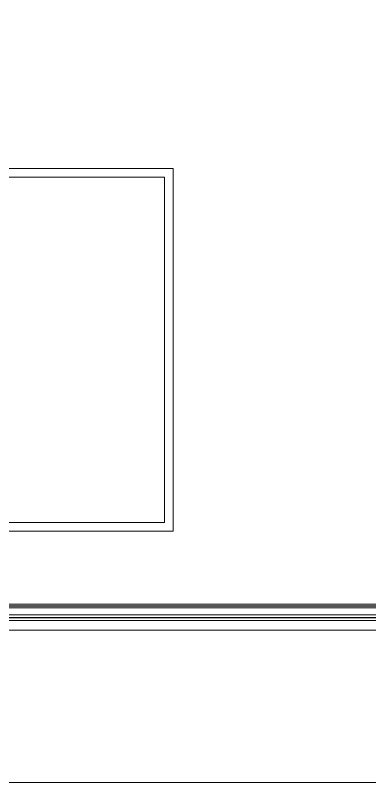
# Model space of a CAD drawing. Extents: x -1299 to 23780, y -3010 to 8106.
# Drawn here: x 13117.9 to 13200, y 284.7 to 462.5 of the extents above; entities that cross this region are included whole.
import ezdxf

# ---------------------------------------------------------------- set-up
doc = ezdxf.new("R2010")
doc.units = 0
doc.header["$LTSCALE"] = 25
doc.header["$MEASUREMENT"] = 0
doc.layers.get('0').update_dxf_attribs({"color": 9, "lineweight": 9})
for name, color, linetype, lineweight in [('01', 9, 'Continuous', 9), ('06D', 9, 'Continuous', 9), ('10', 9, 'Continuous', 9), ('14', 9, 'Continuous', 9), ('15', 9, 'Continuous', 9)]:
    doc.layers.add(name, color=color, linetype=linetype, lineweight=lineweight)

# ---------------------------------------------------------------- blocks, each defined once
blk = doc.blocks.new('*U489')
at = {"layer": '15'}
for p, q in [((1.47, -18.95), (65.17, -18.95)), ((1.47, -19.35), (65.17, -19.35)), ((1.47, -19.42), (65.17, -19.42)), ((1.47, -19.82), (65.17, -19.82)), ((1.47, -21.42), (65.17, -21.42)), ((1.47, -22.02), (65.17, -22.02)), ((1.47, -22.1), (65.17, -22.1)), ((1.47, -22.7), (65.17, -22.7))]:
    blk.add_line(p, q, dxfattribs=at)
blk = doc.blocks.new('*U478')
at = {"layer": '15'}
for p, q in [((-1.47, -18.95), (-170.3, -18.95)), ((-1.47, -19.35), (-170.3, -19.35)), ((-1.47, -19.42), (-170.3, -19.42)), ((-1.47, -19.82), (-170.3, -19.82)), ((-1.47, -21.42), (-170.3, -21.42)), ((-1.47, -22.02), (-170.3, -22.02)), ((-1.47, -22.1), (-170.3, -22.1)), ((-1.47, -22.7), (-170.3, -22.7))]:
    blk.add_line(p, q, dxfattribs=at)
blk = doc.blocks.new('p-kolon_80x80')
blk.add_lwpolyline([(-40, -40), (40, -40), (40, 40), (-40, 40)], close=True)
blk = doc.blocks.new('p-2. kat planı')
at = {"layer": '06D'}
for points in [[(15478.82, 284.7), (13012.2, 284.7), (13012.2, 1124.03)], [(13047.5, 1124.03), (13047.5, 320), (15478.82, 320)]]:
    blk.add_lwpolyline(points, dxfattribs=at)
at = {"layer": '14'}
blk.add_lwpolyline([(13070.5, 427), (13154.5, 427), (13154.5, 343), (13070.5, 343)], close=True, dxfattribs=at)
at = {"layer": '01'}
blk.add_blockref('p-kolon_80x80', (13112.5, 385), dxfattribs=at)
at = {"layer": '10'}
for name, p in [('*U489', (13112.5, 345)), ('*U478', (13345.83, 345))]:
    blk.add_blockref(name, p, dxfattribs=at)

msp = doc.modelspace()

# ---------------------------------------------------------------- block references
msp.add_blockref('p-2. kat planı', (0, 0))

doc.saveas('drawing.dxf')
